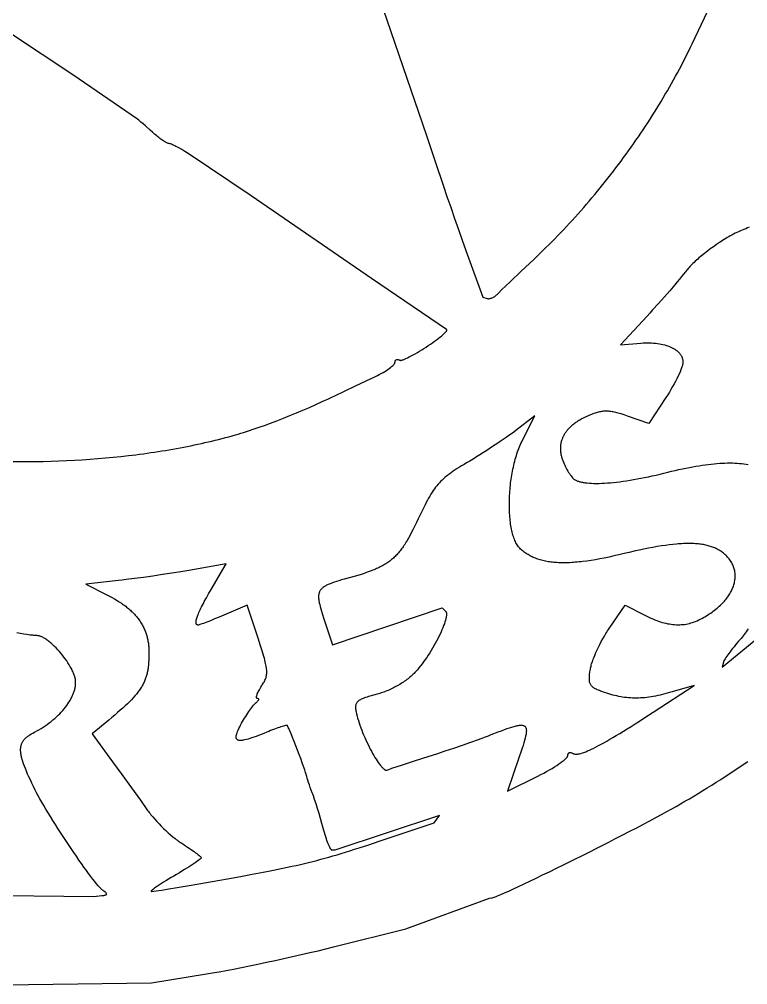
# Model space of a CAD drawing. Header units: millimetres. Extents: x 0.1 to 44.1, y 0.2 to 43.8.
# Drawn here: x 22.16 to 34.49, y 0.24 to 16.58 of the extents above; entities that cross this region are included whole.
import ezdxf

# ---------------------------------------------------------------- set-up
doc = ezdxf.new("R2010")
doc.units = ezdxf.units.MM
doc.header["$MEASUREMENT"] = 0

msp = doc.modelspace()

# ---------------------------------------------------------------- linework, layer by layer
at = {"flags": 128}
for points in [[(27.716715, 18.516371), (29.054699, 14.61483), (29.244718, 14.038466), (29.288722, 13.90647), (29.341052, 13.751981), (29.399755, 13.580621), (29.46288, 13.398014), (29.528476, 13.209782), (29.594589, 13.021548), (29.659269, 12.838935), (29.720564, 12.667566), (30.006391, 11.873029), (30.083414, 11.852105), (30.09172, 11.850446), (30.100696, 11.849758), (30.110257, 11.850006), (30.120317, 11.851155), (30.130793, 11.853168), (30.141598, 11.856009), (30.152648, 11.859643), (30.163859, 11.864034), (30.175144, 11.869145), (30.186419, 11.874942), (30.1976, 11.881388), (30.208601, 11.888446), (30.219337, 11.896082), (30.229724, 11.90426), (30.239676, 11.912943), (30.249108, 11.922096), (30.277821, 11.950622), (30.32568, 11.997075), (30.46862, 12.134021), (30.657493, 12.313449), (30.871865, 12.515877)], [(30.871865, 12.515877), (30.923392, 12.564686), (30.974702, 12.613877), (31.025791, 12.663445), (31.076654, 12.713382), (31.127288, 12.763685), (31.177687, 12.814346), (31.227848, 12.865361), (31.277767, 12.916722), (31.327438, 12.968425), (31.376859, 13.020463), (31.426024, 13.072831), (31.474929, 13.125523), (31.523569, 13.178532), (31.571942, 13.231854), (31.620042, 13.285481), (31.667864, 13.339409), (31.715406, 13.393632), (31.762661, 13.448143), (31.809627, 13.502937), (31.856299, 13.558008), (31.902672, 13.61335), (31.948743, 13.668957), (31.994506, 13.724824), (32.039958, 13.780944), (32.085095, 13.837313), (32.129911, 13.893923), (32.174404, 13.950769), (32.218567, 14.007845), (32.262398, 14.065145), (32.305892, 14.122665), (32.349044, 14.180396), (32.391851, 14.238335), (32.434307, 14.296474), (32.47641, 14.354809), (32.518153, 14.413333), (32.559534, 14.47204), (32.600548, 14.530925), (32.64119, 14.589982), (32.681456, 14.649204), (32.721343, 14.708587), (32.760844, 14.768124), (32.799958, 14.827809), (32.838678, 14.887636), (32.877001, 14.947601), (32.914923, 15.007696), (32.952438, 15.067916), (32.989544, 15.128255), (33.026235, 15.188707), (33.062507, 15.249267), (33.098357, 15.309928), (33.133779, 15.370685), (33.168769, 15.431533), (33.203324, 15.492464), (33.237438, 15.553473), (33.271108, 15.614554), (33.304329, 15.675702), (33.337097, 15.736911), (33.369408, 15.798175), (33.401257, 15.859487), (33.43264, 15.920843), (33.463553, 15.982236), (33.493991, 16.04366), (33.523951, 16.10511), (33.553427, 16.166579), (33.869659, 16.831615)], [(25.815538, 9.544725), (25.861231, 9.558042), (25.907829, 9.572016), (25.955288, 9.586629), (26.003561, 9.601863), (26.052602, 9.617699), (26.102367, 9.63412), (26.152809, 9.651109), (26.203883, 9.668646), (26.255543, 9.686714), (26.307742, 9.705295), (26.41358, 9.743923), (26.521029, 9.784388), (26.629726, 9.826545), (26.739303, 9.870251), (26.849395, 9.91536), (26.959638, 9.961731), (27.069664, 10.009218), (27.179108, 10.057678), (27.287605, 10.106967), (27.39479, 10.156942), (27.447775, 10.182141), (27.500295, 10.207458), (27.66425, 10.28651), (27.848469, 10.374499), (28.030401, 10.460697), (28.187498, 10.534379), (28.221371, 10.550581), (28.254294, 10.567181), (28.286097, 10.584058), (28.316609, 10.60109), (28.345659, 10.618153), (28.373078, 10.635125), (28.398695, 10.651885), (28.422339, 10.668309), (28.44384, 10.684276), (28.463027, 10.699663), (28.47973, 10.714349), (28.487097, 10.72139), (28.493778, 10.728209), (28.499754, 10.734792), (28.505002, 10.741123), (28.5095, 10.747187), (28.513229, 10.752968), (28.516166, 10.758451), (28.518291, 10.763621), (28.519581, 10.768463), (28.520016, 10.772961), (28.520419, 10.781249), (28.5216, 10.788816), (28.52352, 10.795644), (28.526139, 10.801715), (28.529417, 10.80701), (28.533315, 10.811512), (28.537792, 10.8152), (28.542809, 10.818058), (28.548327, 10.820067), (28.554304, 10.821208), (28.560703, 10.821463), (28.567482, 10.820814), (28.574602, 10.819242), (28.582023, 10.816729), (28.589706, 10.813257), (28.59761, 10.808806), (28.601577, 10.807077), (28.606552, 10.806142), (28.612498, 10.805977), (28.619379, 10.80656), (28.62716, 10.807866), (28.635806, 10.809873), (28.64528, 10.812557), (28.655546, 10.815895), (28.666569, 10.819863), (28.678314, 10.824439), (28.703823, 10.835319), (28.731788, 10.848348), (28.761923, 10.863341), (28.793942, 10.88011), (28.827559, 10.898469), (28.862489, 10.918232), (28.898444, 10.939213), (28.93514, 10.961224), (28.972291, 10.98408), (29.00961, 11.007594), (29.046812, 11.03158), (29.083611, 11.05585), (29.119721, 11.08022), (29.154856, 11.104502), (29.18873, 11.128509), (29.221058, 11.152056), (29.251553, 11.174956), (29.279929, 11.197023), (29.305901, 11.21807), (29.329182, 11.23791), (29.349488, 11.256358), (29.358435, 11.265002), (29.366531, 11.273227), (29.37374, 11.281011), (29.380026, 11.28833), (29.385354, 11.295161), (29.389688, 11.301481), (29.392991, 11.307266), (29.395229, 11.312494), (29.396366, 11.31714), (29.396365, 11.321182), (29.395927, 11.322968), (29.395192, 11.324595), (29.394154, 11.326059), (29.39281, 11.327358), (28.120995, 12.193098), (26.081553, 13.590508), (25.017496, 14.310002), (24.990053, 14.326647), (24.962702, 14.342869), (24.90896, 14.373702), (24.857634, 14.401814), (24.833303, 14.414634), (24.810088, 14.426517), (24.788159, 14.437375), (24.767686, 14.447124), (24.748839, 14.455677), (24.73179, 14.462948), (24.716709, 14.468853), (24.703767, 14.473304), (24.693133, 14.476215), (24.688735, 14.477067), (24.684978, 14.477502), (24.681346, 14.477926), (24.677317, 14.478747), (24.668129, 14.481537), (24.657538, 14.48579), (24.645664, 14.491424), (24.63263, 14.498357), (24.618557, 14.506508), (24.603568, 14.515795), (24.587783, 14.526136), (24.571324, 14.537449), (24.554314, 14.549653), (24.536874, 14.562666), (24.519126, 14.576405), (24.501192, 14.59079), (24.483193, 14.605738), (24.465251, 14.621168), (24.447487, 14.636998), (24.41072, 14.670106), (24.371742, 14.704737), (24.291905, 14.774464), (24.25342, 14.807509), (24.217475, 14.837974), (24.185257, 14.864834), (24.157954, 14.887062), (23.065374, 15.640769), (22.02446, 16.329269)], [(34.520809, 13.058288), (34.489971, 13.046805), (34.459404, 13.034968), (34.42912, 13.02278), (34.399129, 13.010241), (34.369443, 12.997353), (34.340075, 12.984118), (34.311035, 12.970536), (34.282335, 12.956609), (34.253986, 12.942338), (34.226001, 12.927725), (34.198391, 12.91277), (34.171167, 12.897476), (34.145838, 12.882775), (34.120256, 12.867516), (34.094466, 12.851736), (34.068514, 12.835471), (34.042445, 12.818757), (34.016306, 12.801632), (33.963995, 12.766289), (33.911946, 12.729733), (33.860523, 12.692255), (33.810091, 12.654146), (33.761012, 12.615695), (33.713653, 12.577193), (33.668375, 12.538932), (33.646632, 12.519982), (33.625545, 12.501201), (33.605161, 12.482626), (33.585526, 12.464292), (33.566684, 12.446236), (33.548682, 12.428494), (33.531565, 12.411103), (33.515378, 12.394099), (33.500166, 12.377518), (33.485977, 12.361397), (33.472854, 12.345772), (33.460844, 12.330679), (33.435907, 12.29888), (33.407081, 12.263008), (33.374712, 12.223461), (33.339144, 12.180636), (33.300723, 12.13493), (33.259792, 12.08674), (33.171781, 11.9845), (33.077871, 11.877093), (32.98082, 11.7677), (32.883387, 11.659498), (32.835388, 11.606838), (32.788329, 11.555667), (32.33766, 11.067974), (32.682842, 11.09707), (32.720605, 11.099772), (32.757757, 11.101473), (32.794258, 11.10219), (32.830072, 11.101942), (32.865159, 11.100745), (32.89948, 11.098618), (32.932997, 11.095576), (32.965672, 11.091639), (32.997465, 11.086823), (33.028339, 11.081146), (33.058255, 11.074625), (33.087175, 11.067278), (33.115059, 11.059122), (33.14187, 11.050174), (33.167568, 11.040453), (33.192116, 11.029975), (33.215474, 11.018758), (33.226695, 11.012878), (33.237605, 11.00682), (33.248198, 11.000585), (33.258469, 10.994177), (33.268415, 10.987597), (33.278029, 10.980847), (33.287307, 10.973931), (33.296245, 10.966849), (33.304837, 10.959604), (33.313079, 10.952198), (33.320966, 10.944634), (33.328493, 10.936913), (33.335656, 10.929039), (33.342448, 10.921012), (33.348867, 10.912835), (33.354906, 10.90451), (33.360561, 10.89604), (33.365827, 10.887427), (33.3707, 10.878673), (33.375174, 10.869779), (33.379245, 10.860749), (33.382908, 10.851584), (33.386158, 10.842287), (33.38899, 10.83286), (33.3914, 10.823304), (33.393383, 10.813623), (33.394933, 10.803818), (33.396046, 10.793891), (33.396718, 10.783845), (33.396943, 10.773682), (33.396566, 10.765157), (33.395448, 10.755596), (33.393606, 10.745038), (33.391061, 10.733521), (33.387829, 10.721082), (33.38393, 10.707761), (33.379382, 10.693596), (33.374203, 10.678624), (33.362028, 10.646415), (33.347552, 10.61144), (33.330923, 10.574005), (33.312289, 10.534417), (33.291798, 10.49298), (33.269597, 10.450002), (33.245833, 10.405787), (33.220656, 10.360643), (33.194213, 10.314874), (33.16665, 10.268788), (33.138117, 10.222689), (33.108761, 10.176885), (32.820579, 9.735132), (32.45516, 9.862851), (32.399797, 9.881771), (32.348735, 9.898216), (32.324661, 9.905512), (32.301475, 9.912192), (32.279114, 9.918258), (32.257516, 9.923709), (32.236618, 9.928547), (32.216358, 9.932773), (32.196673, 9.936388), (32.177501, 9.939392), (32.158779, 9.941787), (32.140445, 9.943574), (32.122435, 9.944753), (32.104688, 9.945326), (32.087142, 9.945294), (32.069732, 9.944657), (32.052398, 9.943416), (32.035076, 9.941573), (32.017704, 9.939128), (32.00022, 9.936083), (31.98256, 9.932438), (31.964663, 9.928194), (31.946465, 9.923352), (31.927905, 9.917913), (31.908919, 9.911879), (31.889446, 9.90525), (31.869422, 9.898026), (31.848786, 9.89021), (31.805424, 9.872802), (31.76799, 9.856688), (31.732012, 9.839964), (31.697496, 9.822643), (31.680788, 9.813761), (31.664447, 9.804734), (31.648476, 9.795562), (31.632873, 9.786248), (31.617641, 9.776792), (31.602779, 9.767196), (31.58829, 9.757462), (31.574172, 9.74759), (31.560428, 9.737582), (31.547059, 9.727439), (31.534063, 9.717163), (31.521444, 9.706756), (31.509201, 9.696217), (31.497336, 9.685549), (31.485848, 9.674754), (31.474739, 9.663832), (31.46401, 9.652784), (31.453661, 9.641613), (31.443693, 9.63032), (31.434108, 9.618905), (31.424905, 9.607371), (31.416085, 9.595718), (31.40765, 9.583948), (31.3996, 9.572062), (31.391936, 9.560063), (31.384659, 9.54795), (31.377769, 9.535725), (31.371268, 9.523391), (31.365155, 9.510947), (31.359433, 9.498396), (31.354101, 9.485739), (31.34916, 9.472976), (31.344612, 9.460111), (31.340457, 9.447143), (31.336696, 9.434075), (31.333329, 9.420907), (31.330357, 9.407641), (31.327782, 9.394278), (31.325604, 9.38082), (31.323824, 9.367268), (31.322442, 9.353624), (31.321459, 9.339888), (31.320877, 9.326062), (31.320695, 9.312148), (31.320915, 9.298146), (31.321538, 9.284059), (31.322564, 9.269887), (31.323994, 9.255632), (31.325829, 9.241296), (31.328069, 9.226878), (31.330716, 9.212382), (31.333771, 9.197808), (31.337233, 9.183158), (31.341104, 9.168433), (31.345385, 9.153634), (31.350076, 9.138763), (31.355178, 9.123821), (31.360692, 9.108809), (31.371076, 9.082586), (31.382241, 9.056417), (31.394083, 9.030467), (31.406498, 9.004899), (31.419384, 8.979878), (31.432637, 8.95557), (31.446152, 8.932138), (31.459827, 8.909747), (31.473559, 8.888562), (31.487243, 8.868748), (31.500776, 8.850468), (31.514055, 8.833887), (31.526977, 8.81917), (31.539437, 8.806482), (31.545461, 8.800949), (31.551332, 8.795986), (31.557035, 8.791612), (31.562559, 8.787848), (31.571466, 8.782499), (31.580988, 8.777384), (31.591118, 8.772503), (31.601848, 8.767855), (31.613172, 8.763441), (31.625082, 8.759259), (31.637571, 8.755309), (31.650632, 8.75159), (31.664258, 8.748102), (31.678442, 8.744845), (31.693177, 8.741818), (31.708456, 8.73902), (31.724271, 8.73645), (31.740615, 8.734109), (31.774864, 8.730111), (31.811144, 8.727019), (31.849401, 8.724831), (31.889575, 8.723542), (31.931612, 8.723147), (31.975453, 8.723644), (32.021041, 8.725027), (32.068321, 8.727293), (32.117235, 8.730437), (32.167726, 8.734456), (32.219737, 8.739346), (32.273211, 8.745101), (32.328092, 8.751719), (32.384322, 8.759194), (32.441845, 8.767524), (32.500604, 8.776704), (32.560542, 8.786729), (32.621601, 8.797596), (32.683726, 8.8093), (32.746858, 8.821838), (32.810942, 8.835206), (32.875921, 8.849398), (32.941737, 8.864412), (33.008333, 8.880243), (33.075653, 8.896886), (33.140696, 8.913034), (33.204475, 8.928379), (33.267004, 8.942924), (33.328298, 8.956669), (33.388369, 8.969615), (33.447233, 8.981763), (33.504902, 8.993116), (33.561392, 9.003673), (33.616714, 9.013435), (33.670885, 9.022405), (33.723917, 9.030583), (33.775824, 9.037971), (33.82662, 9.044569), (33.87632, 9.050378), (33.924937, 9.0554), (33.972484, 9.059636), (34.018976, 9.063087), (34.064427, 9.065754), (34.108851, 9.067639), (34.152261, 9.068741), (34.194672, 9.069064), (34.236097, 9.068606), (34.27655, 9.067371), (34.316045, 9.065359), (34.354596, 9.06257), (34.392217, 9.059007), (34.428921, 9.054671), (34.464724, 9.049561), (34.499637, 9.043681)], [(31.446172, 4.113924), (31.446618, 4.123069), (31.447929, 4.131417), (31.450058, 4.138946), (31.452963, 4.145637), (31.456599, 4.151469), (31.460923, 4.156423), (31.465889, 4.160479), (31.471454, 4.163615), (31.477574, 4.165813), (31.484205, 4.167052), (31.491302, 4.167311), (31.498821, 4.166571), (31.506719, 4.164812), (31.51495, 4.162013), (31.523472, 4.158154), (31.532239, 4.153215), (31.537559, 4.150241), (31.543277, 4.147652), (31.549398, 4.145451), (31.555927, 4.143641), (31.56287, 4.142224), (31.570232, 4.141203), (31.578018, 4.140581), (31.586234, 4.140359), (31.594884, 4.140542), (31.603973, 4.141132), (31.613508, 4.142131), (31.623493, 4.143542), (31.633933, 4.145368), (31.644834, 4.147611), (31.668039, 4.153359), (31.693148, 4.16081), (31.720205, 4.169983), (31.74925, 4.180901), (31.780325, 4.193584), (31.813473, 4.208055), (31.848733, 4.224334), (31.88615, 4.242444), (31.925763, 4.262404), (31.967616, 4.284238), (32.011749, 4.307966), (32.058204, 4.333609), (32.107023, 4.36119), (32.158248, 4.390728), (32.21192, 4.422247), (32.268082, 4.455767), (32.326775, 4.49131), (32.38804, 4.528896), (32.45192, 4.568548), (32.518455, 4.610287), (32.587689, 4.654134), (32.659662, 4.700111), (32.734416, 4.748239), (32.892435, 4.851034), (33.584992, 5.304334), (33.214055, 5.193494), (33.17137, 5.181005), (33.12952, 5.169305), (33.088468, 5.158393), (33.048174, 5.148269), (33.008599, 5.138933), (32.969705, 5.130385), (32.931453, 5.122623), (32.893805, 5.115648), (32.856721, 5.10946), (32.820163, 5.104057), (32.784091, 5.09944), (32.748468, 5.095608), (32.713255, 5.092562), (32.678412, 5.0903), (32.643901, 5.088822), (32.609684, 5.088128), (32.575721, 5.088218), (32.541973, 5.089091), (32.508403, 5.090747), (32.47497, 5.093186), (32.441638, 5.096407), (32.408365, 5.100409), (32.375115, 5.105193), (32.341848, 5.110759), (32.308526, 5.117105), (32.275109, 5.124232), (32.241559, 5.132139), (32.207837, 5.140826), (32.173904, 5.150292), (32.139722, 5.160537), (32.105252, 5.171562), (32.070455, 5.183364), (32.023656, 5.200043), (32.002323, 5.208), (31.982322, 5.215775), (31.963621, 5.223421), (31.946188, 5.230993), (31.929988, 5.238546), (31.91499, 5.246134), (31.90116, 5.253811), (31.888464, 5.261631), (31.876871, 5.269649), (31.866347, 5.277919), (31.856859, 5.286495), (31.848374, 5.295432), (31.84086, 5.304784), (31.834282, 5.314605), (31.828609, 5.32495), (31.823806, 5.335873), (31.819842, 5.347427), (31.816683, 5.359669), (31.814296, 5.372651), (31.812648, 5.386428), (31.811707, 5.401055), (31.811438, 5.416586), (31.81181, 5.433074), (31.812789, 5.450576), (31.814342, 5.469143), (31.816436, 5.488832), (31.822116, 5.53179), (31.829564, 5.579884), (31.832378, 5.595561), (31.835856, 5.612056), (31.839978, 5.629325), (31.844723, 5.647324), (31.850072, 5.66601), (31.856002, 5.685337), (31.862495, 5.705261), (31.86953, 5.72574), (31.877086, 5.746727), (31.885142, 5.76818), (31.902677, 5.812305), (31.921971, 5.857762), (31.942861, 5.904197), (31.965184, 5.951257), (31.988775, 5.99859), (32.013474, 6.045842), (32.039115, 6.09266), (32.065536, 6.138692), (32.092574, 6.183583), (32.106273, 6.205491), (32.120065, 6.226981), (32.13393, 6.24801), (32.147847, 6.268533), (32.418127, 6.661372), (32.748941, 6.492713), (32.784002, 6.475204), (32.818543, 6.458698), (32.852581, 6.443192), (32.88613, 6.428686), (32.919206, 6.415179), (32.951826, 6.402669), (32.984005, 6.391156), (33.015757, 6.380638), (33.0471, 6.371115), (33.078049, 6.362584), (33.10862, 6.355045), (33.138827, 6.348497), (33.168688, 6.342938), (33.198217, 6.338368), (33.22743, 6.334785), (33.256344, 6.332188), (33.284973, 6.330575), (33.313333, 6.329947), (33.34144, 6.330302), (33.36931, 6.331637), (33.396959, 6.333954), (33.424402, 6.337249), (33.451654, 6.341522), (33.478732, 6.346773), (33.505651, 6.352999), (33.532427, 6.3602), (33.559075, 6.368374), (33.585612, 6.37752), (33.612052, 6.387638), (33.638412, 6.398726), (33.664708, 6.410782), (33.690954, 6.423807), (33.717776, 6.437906), (33.744018, 6.452271), (33.769675, 6.466895), (33.794746, 6.481769), (33.819226, 6.496884), (33.843113, 6.512233), (33.866404, 6.527807), (33.889095, 6.543599), (33.911184, 6.559599), (33.932667, 6.575799), (33.953541, 6.592192), (33.973804, 6.608769), (33.993451, 6.625523), (34.01248, 6.642443), (34.030888, 6.659524), (34.048671, 6.676755), (34.065827, 6.69413), (34.082352, 6.711639), (34.098244, 6.729275), (34.113498, 6.74703), (34.128113, 6.764895), (34.142084, 6.782861), (34.15541, 6.800921), (34.168086, 6.819067), (34.180109, 6.83729), (34.191477, 6.855582), (34.202186, 6.873935), (34.212233, 6.892341), (34.221616, 6.910791), (34.23033, 6.929277), (34.238373, 6.947791), (34.245742, 6.966325), (34.252433, 6.98487), (34.258444, 7.003419), (34.263772, 7.021962), (34.268412, 7.040493), (34.272363, 7.059002), (34.27562, 7.077481), (34.278182, 7.095923), (34.280044, 7.114319), (34.281204, 7.13266), (34.281659, 7.150939), (34.281404, 7.169147), (34.280439, 7.187276), (34.278758, 7.205318), (34.276359, 7.223265), (34.27324, 7.241108), (34.269396, 7.258839), (34.264825, 7.27645), (34.259523, 7.293933), (34.253488, 7.311279), (34.246717, 7.328481), (34.239205, 7.34553), (34.230951, 7.362418), (34.22195, 7.379136), (34.212201, 7.395676), (34.201699, 7.412031), (34.190442, 7.428192), (34.178427, 7.44415), (34.16565, 7.459898), (34.152108, 7.475428), (34.137798, 7.49073), (34.122718, 7.505797), (34.106863, 7.520621), (34.09416, 7.531798), (34.081132, 7.542625), (34.067774, 7.553103), (34.054079, 7.563233), (34.040043, 7.573013), (34.025658, 7.582445), (34.01092, 7.591528), (33.995822, 7.600262), (33.980359, 7.608647), (33.964525, 7.616684), (33.948315, 7.624372), (33.931722, 7.631711), (33.91474, 7.638702), (33.897365, 7.645345), (33.879589, 7.651639), (33.861408, 7.657584), (33.842816, 7.663182), (33.823806, 7.668431), (33.804373, 7.673332), (33.784512, 7.677884), (33.764216, 7.682088), (33.743479, 7.685945), (33.722297, 7.689453), (33.700663, 7.692613), (33.678571, 7.695425), (33.656015, 7.697889), (33.632991, 7.700006), (33.609491, 7.701774), (33.585511, 7.703195), (33.561044, 7.704268), (33.536084, 7.704993), (33.510627, 7.705371), (33.484666, 7.705401), (33.458195, 7.705083), (33.431209, 7.704418), (33.403701, 7.703406), (33.375667, 7.702046), (33.347099, 7.700338), (33.317994, 7.698284), (33.288343, 7.695882), (33.227387, 7.690036), (33.164184, 7.682801), (33.098688, 7.674179), (33.030853, 7.664168), (32.960633, 7.65277), (32.887981, 7.639985), (32.812851, 7.625813), (32.735197, 7.610255), (32.654974, 7.59331), (32.572133, 7.57498), (32.48663, 7.555265), (32.398418, 7.534164), (32.311247, 7.513376), (32.226665, 7.494064), (32.144622, 7.476231), (32.065068, 7.459878), (31.987953, 7.445007), (31.913228, 7.431622), (31.840842, 7.419724), (31.770746, 7.409315), (31.70289, 7.400398), (31.669786, 7.396499), (31.637223, 7.392975), (31.605195, 7.389824), (31.573696, 7.387047), (31.54272, 7.384645), (31.512259, 7.382618), (31.482309, 7.380966), (31.452863, 7.37969), (31.423914, 7.378789), (31.395456, 7.378264), (31.367484, 7.378115), (31.33999, 7.378343), (31.312969, 7.378948), (31.286414, 7.379929), (31.26032, 7.381288), (31.234679, 7.383025), (31.209486, 7.38514), (31.184735, 7.387632), (31.160418, 7.390503), (31.136531, 7.393753), (31.113066, 7.397382), (31.090018, 7.40139), (31.06738, 7.405778), (31.045146, 7.410546), (31.02331, 7.415693), (31.001865, 7.421221), (30.980806, 7.42713), (30.960125, 7.43342), (30.939818, 7.440091), (30.919877, 7.447143), (30.900296, 7.454577), (30.881069, 7.462393), (30.862191, 7.470592), (30.843654, 7.479173), (30.825452, 7.488137), (30.80758, 7.497484), (30.79003, 7.507215), (30.772797, 7.517329), (30.755875, 7.527828), (30.739256, 7.53871), (30.722936, 7.549978), (30.706908, 7.56163), (30.691164, 7.573667), (30.675701, 7.586089), (30.66051, 7.598897), (30.645586, 7.612092), (30.633299, 7.623984), (30.62143, 7.637025), (30.609977, 7.651183), (30.598941, 7.666431), (30.588321, 7.682738), (30.578116, 7.700075), (30.568326, 7.718412), (30.55895, 7.737719), (30.549987, 7.757966), (30.541438, 7.779125), (30.533302, 7.801165), (30.525578, 7.824057), (30.518265, 7.847771), (30.511363, 7.872278), (30.504872, 7.897547), (30.498791, 7.92355), (30.49312, 7.950257), (30.487857, 7.977638), (30.483003, 8.005663), (30.478556, 8.034303), (30.474517, 8.063528), (30.470885, 8.093309), (30.467659, 8.123615), (30.464838, 8.154418), (30.462423, 8.185687), (30.460413, 8.217394), (30.458807, 8.249508), (30.457604, 8.281999), (30.456804, 8.314839), (30.456407, 8.347998), (30.456412, 8.381445), (30.456819, 8.415151), (30.457626, 8.449087), (30.458834, 8.483224), (30.460442, 8.51753), (30.462449, 8.551977), (30.464855, 8.586536), (30.467659, 8.621176), (30.470861, 8.655867), (30.47446, 8.690581), (30.478456, 8.725288), (30.482848, 8.759957), (30.487636, 8.79456), (30.492819, 8.829067), (30.498396, 8.863448), (30.504368, 8.897673), (30.510733, 8.931713), (30.517491, 8.965538), (30.524641, 8.999119), (30.532184, 9.032426), (30.540117, 9.065429), (30.548442, 9.098098), (30.557157, 9.130405), (30.566261, 9.16232), (30.575755, 9.193812), (30.585638, 9.224852), (30.595909, 9.255411), (30.606567, 9.285459), (30.617613, 9.314966), (30.629045, 9.343903), (30.640863, 9.37224), (30.653067, 9.399947), (30.665656, 9.426995), (30.678629, 9.453354), (30.886472, 9.863896), (30.56779, 9.619186), (30.532641, 9.59267), (30.493209, 9.563784), (30.449921, 9.532808), (30.403208, 9.500026), (30.353497, 9.465719), (30.301217, 9.430171), (30.246798, 9.393663), (30.190667, 9.356478), (30.133254, 9.318898), (30.074988, 9.281205), (30.016297, 9.243682), (29.95761, 9.206612), (29.899356, 9.170275), (29.841963, 9.134956), (29.785861, 9.100936), (29.731478, 9.068497), (29.689022, 9.043252), (29.648694, 9.018929), (29.610389, 8.995407), (29.574005, 8.972568), (29.539437, 8.95029), (29.506581, 8.928455), (29.475335, 8.906942), (29.445594, 8.885631), (29.417255, 8.864403), (29.390214, 8.843138), (29.364367, 8.821716), (29.339611, 8.800016), (29.315842, 8.77792), (29.292957, 8.755307), (29.270851, 8.732057), (29.249421, 8.708051), (29.228563, 8.683169), (29.208174, 8.657291), (29.18815, 8.630296), (29.168387, 8.602066), (29.148782, 8.57248), (29.129231, 8.541418), (29.10963, 8.508761), (29.089876, 8.474389), (29.069864, 8.438181), (29.049492, 8.400019), (29.028655, 8.359781), (29.00725, 8.317349), (28.985173, 8.272603), (28.962321, 8.225421), (28.913876, 8.123276), (28.884774, 8.061856), (28.856495, 8.003487), (28.828913, 7.94806), (28.801901, 7.895466), (28.775334, 7.845596), (28.749087, 7.798342), (28.723032, 7.753594), (28.710038, 7.732127), (28.697045, 7.711245), (28.684037, 7.690936), (28.670999, 7.671185), (28.657915, 7.651979), (28.644769, 7.633305), (28.631546, 7.615149), (28.618229, 7.597497), (28.604803, 7.580336), (28.591253, 7.563652), (28.577562, 7.547431), (28.563714, 7.531661), (28.549695, 7.516327), (28.535488, 7.501415), (28.521078, 7.486913), (28.506448, 7.472806), (28.491584, 7.459081), (28.476469, 7.445724), (28.461087, 7.432722), (28.445424, 7.420061), (28.429462, 7.407728), (28.413188, 7.395709), (28.396583, 7.38399), (28.379634, 7.372557), (28.362324, 7.361398), (28.344638, 7.350499), (28.326559, 7.339845), (28.308072, 7.329424), (28.289162, 7.319221), (28.269812, 7.309224), (28.250007, 7.299418), (28.229732, 7.28979), (28.208969, 7.280326), (28.187704, 7.271014), (28.165921, 7.261838), (28.143605, 7.252786), (28.097307, 7.234998), (28.048685, 7.217541), (27.997613, 7.200307), (27.943966, 7.183186), (27.887616, 7.166069), (27.828439, 7.148849), (27.766309, 7.131415), (27.660465, 7.101801), (27.612483, 7.08793), (27.567699, 7.074531), (27.526039, 7.061492), (27.487431, 7.0487), (27.451801, 7.036043), (27.419078, 7.023406), (27.403783, 7.01706), (27.389187, 7.010677), (27.375282, 7.004243), (27.362057, 6.997744), (27.349505, 6.991165), (27.337615, 6.984492), (27.326379, 6.977712), (27.315788, 6.97081), (27.305832, 6.963771), (27.296503, 6.956583), (27.287791, 6.949231), (27.279687, 6.9417), (27.272182, 6.933977), (27.265268, 6.926047), (27.258934, 6.917896), (27.253173, 6.909511), (27.247974, 6.900876), (27.243329, 6.891979), (27.239228, 6.882804), (27.235663, 6.873338), (27.232625, 6.863567), (27.230103, 6.853476), (27.22809, 6.843051), (27.226576, 6.832278), (27.225552, 6.821144), (27.225009, 6.809633), (27.224938, 6.797732), (27.22533, 6.785427), (27.226175, 6.772703), (27.227464, 6.759547), (27.22919, 6.745944), (27.231341, 6.731881), (27.23391, 6.717342), (27.236887, 6.702314), (27.244029, 6.670735), (27.252695, 6.637031), (27.262811, 6.601087), (27.274305, 6.562792), (27.287105, 6.522032), (27.316329, 6.432667), (27.463872, 5.988457), (29.318722, 6.618962), (29.376601, 6.561084), (29.380412, 6.556593), (29.383654, 6.551332), (29.386335, 6.545323), (29.388464, 6.538583), (29.390053, 6.531133), (29.391109, 6.522993), (29.391643, 6.514181), (29.391665, 6.504717), (29.391183, 6.494621), (29.390209, 6.483912), (29.38875, 6.47261), (29.386818, 6.460735), (29.384421, 6.448305), (29.381569, 6.435341), (29.37454, 6.407887), (29.365807, 6.378529), (29.355448, 6.347424), (29.343539, 6.314727), (29.330157, 6.280595), (29.31538, 6.245184), (29.299284, 6.208651), (29.281947, 6.171152), (29.263445, 6.132842), (29.243856, 6.093879), (29.223256, 6.054418), (29.201723, 6.014616), (29.179334, 5.974629), (29.156165, 5.934614), (29.132294, 5.894726), (29.107798, 5.855121), (29.082754, 5.815957), (29.057238, 5.77739), (29.031329, 5.739575), (29.005102, 5.702668), (28.978635, 5.666827), (28.952005, 5.632208), (28.925288, 5.598966), (28.898563, 5.567258), (28.871906, 5.53724), (28.857468, 5.521821), (28.842407, 5.506486), (28.826746, 5.491251), (28.81051, 5.476128), (28.793721, 5.461132), (28.776404, 5.446277), (28.758583, 5.431576), (28.74028, 5.417044), (28.721521, 5.402694), (28.702329, 5.388541), (28.682727, 5.374598), (28.662739, 5.360879), (28.64239, 5.347398), (28.621703, 5.334169), (28.600701, 5.321205), (28.579408, 5.308522), (28.557849, 5.296132), (28.536047, 5.28405), (28.514026, 5.27229), (28.491809, 5.260864), (28.46942, 5.249789), (28.446883, 5.239076), (28.424223, 5.22874), (28.401462, 5.218796), (28.378624, 5.209257), (28.355733, 5.200136), (28.332814, 5.191448), (28.309889, 5.183207), (28.286982, 5.175427), (28.264118, 5.168121), (28.24132, 5.161303), (28.218611, 5.154988), (28.153481, 5.137284), (28.095897, 5.120858), (28.069815, 5.11301), (28.045477, 5.105344), (28.022835, 5.097816), (28.00184, 5.09038), (27.982445, 5.08299), (27.964603, 5.0756), (27.948266, 5.068166), (27.933385, 5.060642), (27.919913, 5.052982), (27.907802, 5.045141), (27.897005, 5.037073), (27.887474, 5.028733), (27.879161, 5.020075), (27.872018, 5.011054), (27.865998, 5.001624), (27.861052, 4.99174), (27.857134, 4.981357), (27.854194, 4.970428), (27.852187, 4.958909), (27.851062, 4.946754), (27.850774, 4.933917), (27.851274, 4.920353), (27.852515, 4.906016), (27.854448, 4.890861), (27.857026, 4.874843), (27.860201, 4.857915), (27.868153, 4.821151), (27.877095, 4.784627), (27.887352, 4.746961), (27.898837, 4.708312), (27.911464, 4.668838), (27.925149, 4.628698), (27.939807, 4.588048), (27.95535, 4.547048), (27.971694, 4.505856), (27.988754, 4.464629), (28.006444, 4.423525), (28.024679, 4.382704), (28.043373, 4.342323), (28.06244, 4.302539), (28.081795, 4.263512), (28.101353, 4.2254), (28.121028, 4.18836), (28.140734, 4.15255), (28.160387, 4.118129), (28.179901, 4.085255), (28.199189, 4.054086), (28.218168, 4.02478), (28.236751, 3.997496), (28.254852, 3.97239), (28.272387, 3.949622), (28.28927, 3.92935), (28.29744, 3.920199), (28.305415, 3.911732), (28.313184, 3.903967), (28.320736, 3.896925), (28.328062, 3.890625), (28.33515, 3.885088), (28.341989, 3.880333), (28.348569, 3.876379), (28.354879, 3.873247), (28.360908, 3.870957), (28.366646, 3.869527), (28.372083, 3.868979), (28.377206, 3.869331), (28.382007, 3.870603), (28.413492, 3.881707), (28.467355, 3.899884), (28.630494, 3.953628), (28.847983, 4.02418), (29.09638, 4.103886), (29.229903, 4.14713), (29.371554, 4.194126), (29.517009, 4.24337), (29.661947, 4.293358), (29.802046, 4.342585), (29.932985, 4.389548), (30.050442, 4.432741), (30.102763, 4.452454), (30.150093, 4.470661), (30.268276, 4.51631), (30.321817, 4.53655), (30.37176, 4.554982), (30.418181, 4.571541), (30.461157, 4.586163), (30.500763, 4.598784), (30.537076, 4.60934), (30.554021, 4.613823), (30.570172, 4.617767), (30.585538, 4.621161), (30.600128, 4.624), (30.613952, 4.626274), (30.627019, 4.627976), (30.63934, 4.629097), (30.650923, 4.62963), (30.661778, 4.629567), (30.671915, 4.628899), (30.681342, 4.627618), (30.690071, 4.625717), (30.69811, 4.623188), (30.705468, 4.620022), (30.712156, 4.616211), (30.718182, 4.611748), (30.723557, 4.606625), (30.72829, 4.600832), (30.73239, 4.594364), (30.735867, 4.58721), (30.738731, 4.579364), (30.74099, 4.570817), (30.742655, 4.561562), (30.743735, 4.55159), (30.74424, 4.540893), (30.744179, 4.529464), (30.743562, 4.517293), (30.742398, 4.504374), (30.740696, 4.490698), (30.738467, 4.476258), (30.73572, 4.461044), (30.732464, 4.44505), (30.724464, 4.410687), (30.714544, 4.373105), (30.70278, 4.332239), (30.689249, 4.288025), (30.674026, 4.240399), (30.657188, 4.189298), (30.618972, 4.07641), (30.426451, 3.513522), (30.936311, 3.767482), (30.98825, 3.793832), (31.038732, 3.820384), (31.087496, 3.846962), (31.134281, 3.873387), (31.178825, 3.899482), (31.220867, 3.925068), (31.260146, 3.949969), (31.2964, 3.974008), (31.329368, 3.997005), (31.358789, 4.018784), (31.372087, 4.029161), (31.3844, 4.039167), (31.395695, 4.048779), (31.405941, 4.057976), (31.415103, 4.066735), (31.42315, 4.075034), (31.430048, 4.082851), (31.435766, 4.090163), (31.440269, 4.096949), (31.443527, 4.103186), (31.445505, 4.108852), (31.446005, 4.111464), (31.446172, 4.113924)], [(22.029047, 9.093915), (22.161933, 9.092813), (22.294877, 9.092809), (22.427823, 9.093903), (22.560716, 9.096099), (22.6935, 9.099396), (22.826119, 9.103797), (22.958519, 9.109303), (23.090644, 9.115917), (23.222438, 9.123639), (23.353846, 9.132471), (23.484812, 9.142415), (23.615282, 9.153472), (23.745199, 9.165644), (23.874508, 9.178933), (24.003154, 9.19334), (24.067211, 9.200964), (24.131081, 9.208867), (24.194758, 9.217051), (24.258234, 9.225516), (24.321503, 9.234261), (24.384557, 9.243287), (24.44739, 9.252594), (24.509995, 9.262183), (24.572365, 9.272053), (24.634493, 9.282205), (24.696371, 9.292639), (24.757994, 9.303356), (24.819354, 9.314354), (24.880444, 9.325635), (24.941258, 9.337199), (25.001787, 9.349046), (25.062027, 9.361176), (25.121968, 9.373589), (25.181605, 9.386286), (25.240931, 9.399267), (25.299939, 9.412531), (25.358621, 9.42608), (25.416971, 9.439913), (25.474982, 9.454031), (25.532647, 9.468434), (25.589959, 9.483121), (25.646911, 9.498094), (25.703496, 9.513352), (25.759708, 9.528896), (25.815538, 9.544725)], [(25.682531, 2.02954), (25.901576, 2.069087), (26.102849, 2.106192), (26.288491, 2.141384), (26.37612, 2.158428), (26.460645, 2.175193), (26.542333, 2.191745), (26.621452, 2.208151), (26.69827, 2.224475), (26.773054, 2.240786), (26.846073, 2.257149), (26.917593, 2.273629), (26.987883, 2.290295), (27.057211, 2.307211), (27.125844, 2.324445), (27.194049, 2.342061), (27.262095, 2.360128), (27.33025, 2.37871), (27.39878, 2.397875), (27.467954, 2.417688), (27.53804, 2.438215), (27.609305, 2.459524), (27.682017, 2.48168), (27.756443, 2.50475), (27.832852, 2.528799), (27.911511, 2.553895), (28.07665, 2.607489), (28.254002, 2.666063), (29.185051, 2.975653), (29.273723, 3.100516), (27.500295, 2.512265), (27.452182, 2.511725), (27.449584, 2.51219), (27.446758, 2.513625), (27.443714, 2.516006), (27.44046, 2.519308), (27.437007, 2.523508), (27.433364, 2.528581), (27.425546, 2.541251), (27.417084, 2.557125), (27.408053, 2.576011), (27.398529, 2.597715), (27.38859, 2.622044), (27.37831, 2.648806), (27.367768, 2.677807), (27.357039, 2.708854), (27.346198, 2.741756), (27.335324, 2.776318), (27.324492, 2.812347), (27.313778, 2.849652), (27.303259, 2.888038), (27.281288, 2.968264), (27.257465, 3.051855), (27.232549, 3.136355), (27.207299, 3.219309), (27.182475, 3.298262), (27.158835, 3.37076), (27.13714, 3.434348), (27.127259, 3.462033), (27.118149, 3.48657), (27.100985, 3.532453), (27.084529, 3.577872), (27.069173, 3.621645), (27.055309, 3.662593), (27.043328, 3.699534), (27.033623, 3.731287), (27.026585, 3.75667), (27.024189, 3.766605), (27.022606, 3.774504), (27.020673, 3.783253), (27.017263, 3.795609), (27.006395, 3.830163), (26.990757, 3.876193), (26.971107, 3.931731), (26.948198, 3.994804), (26.922789, 4.063443), (26.895633, 4.135676), (26.867489, 4.209532), (26.83911, 4.283041), (26.811254, 4.354231), (26.784676, 4.421133), (26.760132, 4.481774), (26.738378, 4.534185), (26.720171, 4.576394), (26.712633, 4.593058), (26.706265, 4.606431), (26.701161, 4.616269), (26.697417, 4.622325), (26.695942, 4.623547), (26.69363, 4.624395), (26.690502, 4.624877), (26.686582, 4.625001), (26.676453, 4.624198), (26.663423, 4.622044), (26.647672, 4.618596), (26.629381, 4.61391), (26.608729, 4.608043), (26.585896, 4.601053), (26.561062, 4.592995), (26.534407, 4.583927), (26.506112, 4.573906), (26.476355, 4.562988), (26.445318, 4.55123), (26.41318, 4.538689), (26.380122, 4.525422), (26.346322, 4.511485), (26.29818, 4.49157), (26.25259, 4.473135), (26.209521, 4.45619), (26.168943, 4.440748), (26.130827, 4.426818), (26.095141, 4.414412), (26.061856, 4.403539), (26.030941, 4.394211), (26.002366, 4.386438), (25.9761, 4.380231), (25.952114, 4.3756), (25.940967, 4.373879), (25.930377, 4.372557), (25.920343, 4.371634), (25.91086, 4.371112), (25.901923, 4.370992), (25.89353, 4.371275), (25.885677, 4.371963), (25.87836, 4.373058), (25.871574, 4.37456), (25.865317, 4.37647), (25.859584, 4.378791), (25.854372, 4.381524), (25.849677, 4.384669), (25.845495, 4.388228), (25.841822, 4.392203), (25.838655, 4.396595), (25.83599, 4.401405), (25.833822, 4.406634), (25.832149, 4.412285), (25.830966, 4.418357), (25.83027, 4.424853), (25.830057, 4.431774), (25.830322, 4.439121), (25.831063, 4.446896), (25.832276, 4.455099), (25.833956, 4.463733), (25.836101, 4.472798), (25.838705, 4.482296), (25.845279, 4.502596), (25.853648, 4.524643), (25.863783, 4.548449), (25.875652, 4.574023), (25.889225, 4.601377), (25.904473, 4.630521), (25.921365, 4.661466), (25.938143, 4.69116), (25.955353, 4.720685), (25.972868, 4.74986), (25.990559, 4.778502), (26.008301, 4.806432), (26.025964, 4.833467), (26.043421, 4.859427), (26.060545, 4.884131), (26.077208, 4.907397), (26.093282, 4.929045), (26.10864, 4.948893), (26.123155, 4.966759), (26.136698, 4.982464), (26.149142, 4.995825), (26.16036, 5.006662), (26.165469, 5.011078), (26.170224, 5.014794), (26.178901, 5.021437), (26.186637, 5.027908), (26.193422, 5.034172), (26.199245, 5.040196), (26.204095, 5.045945), (26.207964, 5.051385), (26.21084, 5.056482), (26.212712, 5.061202), (26.213572, 5.065511), (26.213408, 5.069374), (26.212209, 5.072759), (26.209967, 5.07563), (26.20667, 5.077953), (26.202308, 5.079695), (26.196871, 5.080821), (26.190348, 5.081297), (26.187015, 5.081642), (26.184081, 5.082529), (26.181543, 5.083942), (26.179396, 5.08587), (26.177635, 5.088298), (26.176255, 5.091213), (26.175254, 5.094601), (26.174625, 5.098449), (26.174365, 5.102743), (26.174468, 5.107469), (26.174932, 5.112614), (26.175751, 5.118164), (26.178435, 5.130426), (26.182488, 5.144146), (26.187871, 5.159215), (26.194551, 5.175524), (26.202491, 5.192965), (26.211655, 5.21143), (26.222009, 5.230808), (26.233516, 5.250992), (26.246141, 5.271874), (26.259848, 5.293343), (26.271352, 5.311128), (26.282081, 5.328265), (26.292027, 5.344864), (26.301184, 5.361033), (26.309544, 5.376884), (26.317099, 5.392524), (26.323843, 5.408063), (26.329768, 5.423611), (26.334867, 5.439278), (26.339133, 5.455172), (26.342559, 5.471403), (26.345137, 5.48808), (26.34686, 5.505314), (26.34772, 5.523213), (26.347712, 5.541887), (26.346827, 5.561445), (26.345057, 5.581996), (26.342397, 5.603651), (26.338838, 5.626519), (26.334374, 5.650708), (26.328997, 5.676329), (26.322699, 5.703491), (26.315475, 5.732303), (26.307316, 5.762875), (26.298214, 5.795316), (26.288164, 5.829736), (26.265188, 5.904949), (26.238328, 5.989391), (26.207527, 6.083935), (26.017158, 6.663839), (25.620815, 6.493947), (25.540443, 6.459819), (25.464004, 6.427981), (25.393275, 6.399129), (25.330033, 6.37396), (25.276056, 6.353172), (25.233122, 6.33746), (25.21635, 6.331726), (25.203006, 6.327522), (25.193311, 6.324936), (25.187487, 6.324055), (25.18334, 6.324202), (25.179433, 6.324646), (25.175767, 6.325385), (25.172341, 6.326419), (25.169155, 6.327749), (25.16621, 6.329374), (25.163505, 6.331294), (25.16104, 6.333509), (25.158815, 6.33602), (25.156831, 6.338825), (25.155086, 6.341925), (25.153582, 6.34532), (25.152318, 6.34901), (25.151294, 6.352995), (25.149966, 6.361847), (25.149598, 6.371877), (25.150189, 6.383084), (25.15174, 6.395468), (25.154251, 6.409027), (25.15772, 6.423762), (25.162148, 6.43967), (25.167535, 6.456753), (25.17388, 6.475009), (25.181184, 6.494438), (25.189445, 6.515039), (25.198663, 6.536811), (25.20884, 6.559754), (25.219973, 6.583867), (25.232064, 6.609149), (25.245111, 6.6356), (25.259114, 6.66322), (25.274074, 6.692007), (25.28999, 6.721961), (25.32469, 6.785367), (25.363211, 6.853434), (25.405551, 6.926156), (25.6606, 7.358719), (25.028698, 7.250273), (24.89037, 7.227195), (24.7393, 7.203165), (24.58037, 7.178888), (24.418459, 7.155068), (24.25845, 7.132411), (24.105223, 7.111621), (23.96366, 7.093402), (23.898777, 7.085478), (23.838641, 7.07846), (23.280485, 7.015094), (23.640527, 6.83696), (23.685583, 6.814096), (23.729089, 6.79085), (23.771053, 6.767213), (23.811483, 6.743172), (23.850387, 6.718718), (23.887772, 6.69384), (23.905898, 6.681238), (23.923647, 6.668526), (23.94102, 6.655703), (23.958018, 6.642767), (23.974643, 6.629717), (23.990895, 6.616551), (24.006775, 6.603268), (24.022284, 6.589868), (24.037423, 6.576348), (24.052194, 6.562707), (24.066597, 6.548943), (24.080633, 6.535057), (24.094302, 6.521045), (24.107607, 6.506907), (24.120548, 6.492642), (24.133126, 6.478248), (24.145343, 6.463723), (24.157198, 6.449067), (24.168693, 6.434278), (24.179828, 6.419355), (24.190606, 6.404296), (24.201027, 6.389101), (24.211092, 6.373767), (24.220801, 6.358293), (24.230157, 6.342679), (24.239159, 6.326922), (24.247809, 6.311022), (24.256108, 6.294976), (24.264056, 6.278785), (24.271655, 6.262445), (24.278906, 6.245957), (24.28581, 6.229318), (24.292367, 6.212528), (24.298579, 6.195584), (24.304447, 6.178487), (24.309971, 6.161233), (24.315153, 6.143823), (24.319994, 6.126254), (24.324494, 6.108525), (24.328654, 6.090636), (24.332477, 6.072584), (24.335961, 6.054368), (24.339109, 6.035987), (24.341922, 6.01744), (24.3444, 5.998725), (24.346544, 5.979841), (24.348356, 5.960786), (24.349836, 5.94156), (24.350986, 5.922161), (24.351806, 5.902587), (24.352297, 5.882837), (24.35246, 5.86291), (24.35215, 5.81718), (24.351172, 5.773243), (24.349459, 5.730985), (24.346942, 5.690288), (24.343553, 5.651039), (24.339222, 5.613121), (24.336683, 5.594625), (24.333882, 5.576419), (24.330812, 5.558488), (24.327463, 5.540818), (24.323828, 5.523394), (24.319898, 5.506202), (24.315664, 5.489228), (24.311117, 5.472456), (24.30625, 5.455873), (24.301053, 5.439464), (24.295518, 5.423215), (24.289636, 5.407111), (24.283399, 5.391138), (24.276798, 5.375282), (24.269825, 5.359527), (24.262471, 5.34386), (24.254727, 5.328266), (24.246586, 5.312731), (24.238037, 5.29724), (24.229074, 5.281778), (24.219686, 5.266333), (24.209867, 5.250888), (24.199606, 5.23543), (24.188896, 5.219943), (24.177728, 5.204415), (24.166093, 5.188829), (24.153983, 5.173173), (24.141389, 5.157431), (24.128303, 5.141589), (24.114716, 5.125632), (24.086005, 5.093317), (24.055187, 5.060372), (24.022194, 5.026679), (23.986958, 4.992125), (23.94941, 4.956593), (23.909481, 4.919968), (23.867103, 4.882135), (23.822207, 4.842978), (23.774725, 4.802382), (23.724588, 4.760231), (23.671728, 4.716409), (23.390017, 4.484294), (23.737503, 4.0076), (23.891724, 3.795414), (24.054759, 3.570068), (24.207181, 3.35847), (24.329564, 3.187529), (24.342535, 3.16965), (24.356203, 3.15145), (24.370531, 3.132963), (24.385481, 3.114226), (24.401016, 3.095273), (24.4171, 3.076141), (24.450765, 3.037479), (24.486181, 2.998526), (24.523052, 2.959566), (24.561081, 2.920884), (24.599972, 2.882764), (24.63943, 2.845491), (24.67916, 2.809351), (24.718864, 2.774626), (24.758248, 2.741604), (24.797015, 2.710567), (24.816074, 2.695882), (24.834869, 2.681801), (24.853362, 2.668359), (24.871515, 2.655591), (24.889292, 2.643533), (24.906657, 2.63222), (24.94053, 2.610445), (24.973453, 2.588915), (25.005255, 2.567757), (25.035767, 2.547098), (25.064818, 2.527066), (25.092237, 2.507786), (25.117853, 2.489388), (25.141497, 2.471997), (25.162998, 2.45574), (25.182185, 2.440745), (25.198888, 2.427139), (25.212937, 2.415048), (25.22416, 2.4046), (25.232388, 2.395922), (25.235325, 2.392287), (25.237449, 2.389141), (25.23874, 2.386502), (25.239174, 2.384384), (25.238566, 2.382189), (25.236759, 2.379319), (25.233785, 2.375794), (25.229673, 2.371633), (25.218154, 2.361484), (25.202442, 2.34903), (25.182774, 2.334428), (25.15939, 2.317836), (25.132528, 2.299411), (25.102427, 2.27931), (25.069325, 2.257692), (25.033462, 2.234714), (24.995075, 2.210533), (24.954404, 2.185307), (24.911687, 2.159193), (24.867164, 2.13235), (24.821072, 2.104934), (24.77365, 2.077103), (24.726688, 2.049511), (24.681945, 2.022796), (24.639616, 1.997091), (24.599892, 1.972531), (24.562967, 1.949249), (24.529035, 1.92738), (24.498288, 1.907058), (24.47092, 1.888415), (24.447124, 1.871588), (24.427093, 1.856708), (24.41102, 1.843911), (24.3991, 1.833329), (24.394756, 1.828912), (24.391523, 1.825098), (24.389425, 1.821906), (24.388485, 1.819351), (24.388458, 1.818318), (24.388729, 1.817451), (24.389301, 1.816752), (24.390179, 1.816222), (24.39286, 1.815681), (24.396796, 1.815845), (24.433051, 1.820211), (24.474008, 1.82558), (24.519917, 1.831993), (24.571034, 1.839493), (24.689896, 1.857921), (24.832618, 1.8812), (25.00122, 1.909665), (25.197725, 1.943652), (25.424155, 1.983499), (25.682531, 2.02954)], [(34.500027, 6.261552), (34.482956, 6.235857), (34.465914, 6.210972), (34.448912, 6.186927), (34.431962, 6.163754), (34.415076, 6.141483), (34.398267, 6.120146), (34.381547, 6.099775), (34.364928, 6.080401), (34.33814, 6.049573), (34.311893, 6.018748), (34.286334, 5.988123), (34.261607, 5.957895), (34.237857, 5.928259), (34.215228, 5.899411), (34.193866, 5.871549), (34.173915, 5.844868), (34.15552, 5.819565), (34.138826, 5.795836), (34.123978, 5.773877), (34.11112, 5.753885), (34.100397, 5.736055), (34.091954, 5.720585), (34.085936, 5.707671), (34.083882, 5.702233), (34.082488, 5.697508), (34.061978, 5.612937), (34.727013, 6.161546)], [(23.575164, 1.830094), (23.567969, 1.835216), (23.559881, 1.841838), (23.550925, 1.849921), (23.541128, 1.859425), (23.530517, 1.870311), (23.519119, 1.882538), (23.494069, 1.91086), (23.466191, 1.944073), (23.435699, 1.981861), (23.402808, 2.023905), (23.367732, 2.06989), (23.330685, 2.119497), (23.29188, 2.17241), (23.251533, 2.228312), (23.209857, 2.286885), (23.167065, 2.347812), (23.123374, 2.410776), (23.078995, 2.47546), (23.034144, 2.541547), (22.989035, 2.60872), (22.943882, 2.67666), (22.898898, 2.745052), (22.854299, 2.813579), (22.810297, 2.881922), (22.767108, 2.949764), (22.724945, 3.01679), (22.684022, 3.082681), (22.644554, 3.14712), (22.606754, 3.20979), (22.570837, 3.270375), (22.537017, 3.328556), (22.505508, 3.384017), (22.476524, 3.43644), (22.450279, 3.485509), (22.426987, 3.530906), (22.397238, 3.590838), (22.369393, 3.647984), (22.343451, 3.702432), (22.31941, 3.754272), (22.297268, 3.803595), (22.277026, 3.85049), (22.25868, 3.895048), (22.242231, 3.937357), (22.227676, 3.977509), (22.215015, 4.015592), (22.209393, 4.033886), (22.204245, 4.051697), (22.19957, 4.069035), (22.195367, 4.085913), (22.191636, 4.102341), (22.188378, 4.118331), (22.185592, 4.133894), (22.183277, 4.14904), (22.181435, 4.163782), (22.180064, 4.178131), (22.179164, 4.192097), (22.178736, 4.205692), (22.178778, 4.218928), (22.179292, 4.231815), (22.180276, 4.244364), (22.181731, 4.256588), (22.183657, 4.268496), (22.186053, 4.280102), (22.188919, 4.291414), (22.192254, 4.302446), (22.19606, 4.313208), (22.200335, 4.323711), (22.20508, 4.333967), (22.210294, 4.343986), (22.215977, 4.353781), (22.22213, 4.363362), (22.228751, 4.37274), (22.23584, 4.381927), (22.243399, 4.390934), (22.251425, 4.399773), (22.25992, 4.408454), (22.268883, 4.416988), (22.278313, 4.425387), (22.288212, 4.433663), (22.298578, 4.441826), (22.309411, 4.449888), (22.320711, 4.457859), (22.332479, 4.465752), (22.357415, 4.481345), (22.384217, 4.496758), (22.412883, 4.512079), (22.450781, 4.53226), (22.487957, 4.553219), (22.52438, 4.574918), (22.560018, 4.597318), (22.59484, 4.620383), (22.628813, 4.644073), (22.661907, 4.66835), (22.69409, 4.693178), (22.725331, 4.718516), (22.755596, 4.744328), (22.784857, 4.770575), (22.813079, 4.797219), (22.840233, 4.824222), (22.866286, 4.851546), (22.891207, 4.879152), (22.914965, 4.907003), (22.937527, 4.935061), (22.958862, 4.963287), (22.978939, 4.991643), (22.997726, 5.020092), (23.015192, 5.048595), (23.031304, 5.077113), (23.038843, 5.091367), (23.046032, 5.10561), (23.052866, 5.119838), (23.059343, 5.134046), (23.065458, 5.14823), (23.071207, 5.162384), (23.076586, 5.176505), (23.081591, 5.190586), (23.086218, 5.204624), (23.090464, 5.218613), (23.094324, 5.232549), (23.097795, 5.246427), (23.100872, 5.260243), (23.103551, 5.273991), (23.10583, 5.287667), (23.107702, 5.301266), (23.109166, 5.314783), (23.110216, 5.328214), (23.110849, 5.341553), (23.111061, 5.354796), (23.110737, 5.367092), (23.109777, 5.379774), (23.108194, 5.392822), (23.106006, 5.406219), (23.103227, 5.419945), (23.099873, 5.433983), (23.095959, 5.448314), (23.091501, 5.462919), (23.086513, 5.477779), (23.081013, 5.492877), (23.075015, 5.508194), (23.068534, 5.52371), (23.061587, 5.539408), (23.054188, 5.55527), (23.046352, 5.571275), (23.038097, 5.587407), (23.020385, 5.619975), (23.001177, 5.652824), (22.980596, 5.685806), (22.958766, 5.718774), (22.93581, 5.751578), (22.911852, 5.784072), (22.887016, 5.816105), (22.861425, 5.847531), (22.835204, 5.878201), (22.808475, 5.907966), (22.781363, 5.936679), (22.753991, 5.964191), (22.726482, 5.990354), (22.698962, 6.01502), (22.685236, 6.026745), (22.671553, 6.03804), (22.657928, 6.048887), (22.644379, 6.059266), (22.630918, 6.069161), (22.617563, 6.078551), (22.604328, 6.087418), (22.59123, 6.095745), (22.578283, 6.103512), (22.565503, 6.1107), (22.552905, 6.117292), (22.540506, 6.123269), (22.528319, 6.128612), (22.516362, 6.133303), (22.504649, 6.137323), (22.493195, 6.140653), (22.482017, 6.143276), (22.47113, 6.145173), (22.460548, 6.146324), (22.450289, 6.146712), (22.437104, 6.147004), (22.421425, 6.14786), (22.403456, 6.149252), (22.383399, 6.151151), (22.337836, 6.156355), (22.286361, 6.163239), (22.230601, 6.171574), (22.172183, 6.181129), (22.11273, 6.191673)], [(22.313018, 0.241082), (24.396796, 0.269702), (25.327846, 0.419902), (25.429024, 0.436796), (25.539796, 0.456342), (25.659056, 0.478306), (25.785702, 0.502454), (25.918631, 0.528551), (26.056739, 0.556362), (26.198923, 0.585653), (26.344079, 0.616191), (26.491104, 0.647739), (26.638895, 0.680064), (26.786349, 0.712932), (26.932361, 0.746107), (27.075829, 0.779356), (27.215649, 0.812444), (27.350718, 0.845136), (27.479932, 0.877199), (28.700969, 1.184295), (30.120091, 1.70221), (30.162051, 1.708453), (30.171128, 1.710357), (30.183108, 1.713784), (30.197912, 1.718693), (30.21546, 1.725045), (30.235672, 1.732801), (30.258469, 1.74192), (30.311501, 1.764094), (30.373917, 1.791252), (30.445084, 1.823077), (30.524363, 1.859255), (30.611119, 1.89947), (30.704715, 1.943406), (30.804516, 1.990749), (30.909885, 2.041182), (31.020185, 2.094389), (31.134782, 2.150057), (31.253038, 2.207869), (31.374316, 2.267509), (31.497982, 2.328663), (31.74993, 2.454248), (32.00379, 2.5821), (32.129847, 2.646088), (32.254474, 2.709695), (32.377033, 2.772608), (32.49689, 2.834511), (32.613408, 2.895087), (32.72595, 2.954022), (32.83388, 3.011), (32.936563, 3.065705), (33.033361, 3.117822), (33.123639, 3.167036), (33.206761, 3.213032), (33.28209, 3.255493), (33.356423, 3.298132), (33.431035, 3.341483), (33.505909, 3.385529), (33.581027, 3.43026), (33.656372, 3.47566), (33.731926, 3.521716), (33.807673, 3.568416), (33.883596, 3.615745), (33.959677, 3.66369), (34.035899, 3.712237), (34.112245, 3.761374), (34.188698, 3.811087), (34.26524, 3.861362), (34.341854, 3.912186), (34.418524, 3.963546), (34.495232, 4.015427)], [(20.879806, 1.757478), (23.421411, 1.731028), (23.554418, 1.744253), (23.572429, 1.746278), (23.588169, 1.74857), (23.601646, 1.751167), (23.61287, 1.754108), (23.62185, 1.757431), (23.625501, 1.759247), (23.628595, 1.761174), (23.631133, 1.763214), (23.633115, 1.765374), (23.634543, 1.767658), (23.635418, 1.770071), (23.635741, 1.772618), (23.635514, 1.775302), (23.634737, 1.77813), (23.633412, 1.781106), (23.63154, 1.784235), (23.629122, 1.787521), (23.622652, 1.794585), (23.614012, 1.802336), (23.603211, 1.810812), (23.590259, 1.820052), (23.575164, 1.830094)], [(22.003114, 0.237226), (22.313018, 0.241082)]]:
    msp.add_lwpolyline(points, dxfattribs=at)

doc.saveas('drawing.dxf')
